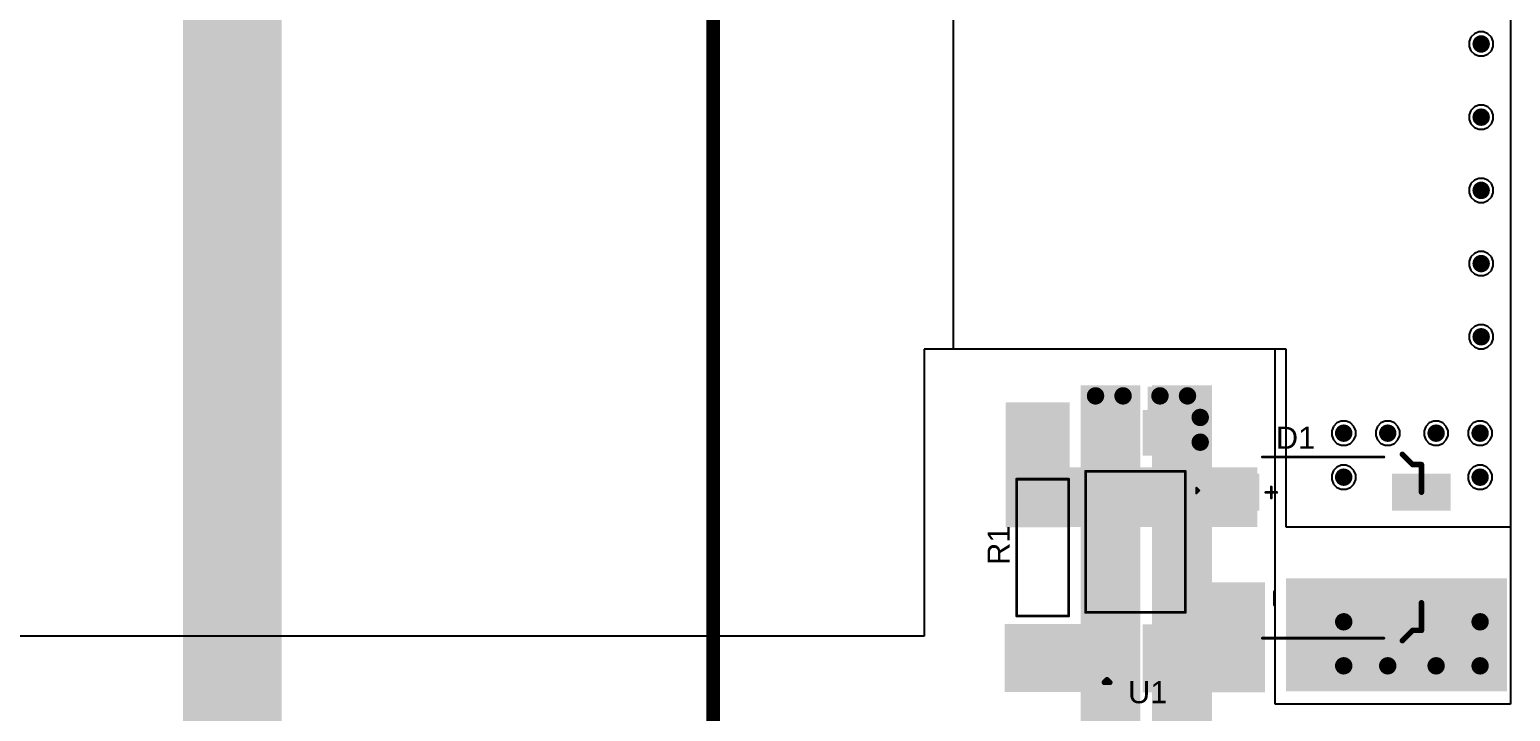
# Model space of a CAD drawing. Header units: millimetres. Extents: x -9 to 259, y -9 to 194.
# Drawn here: x 190.1 to 258.4, y 58.8 to 90.2 of the extents above; entities that cross this region are included whole.
import ezdxf

# ---------------------------------------------------------------- set-up
doc = ezdxf.new("R2010")
doc.units = ezdxf.units.MM
for name, color, linetype in [('BottomLayer', 5, 'Continuous'), ('BottomSolder', 6, 'Continuous'), ('MultiLayer', 9, 'Continuous'), ('PadHoleLayer', 156, 'Continuous'), ('TopLayer', 1, 'Continuous'), ('TopOverlay', 2, 'Continuous'), ('TopPaste', 8, 'Continuous'), ('TopSolder', 216, 'Continuous'), ('ViaHoleLayer', 16, 'Continuous')]:
    doc.layers.add(name, color=color, linetype=linetype)
doc.styles.add('Arial', font='', dxfattribs={"height": 0.2})
doc.styles.get('Arial').set_extended_font_data('Arial')

# ---------------------------------------------------------------- blocks, each defined once
blk = doc.blocks.new('PC817C_7')
at = {"layer": 'TopLayer'}
for points in [[(-4.1, 2.17), (-4.1, 0.37), (-6.1, 0.37), (-6.1, 2.17)], [(6.1, 2.17), (6.1, 0.37), (4.1, 0.37), (4.1, 2.17)], [(-4.1, -0.37), (-4.1, -2.17), (-6.1, -2.17), (-6.1, -0.37)], [(6.1, -0.37), (6.1, -2.17), (4.1, -2.17), (4.1, -0.37)]]:
    blk.add_hatch(color=1, dxfattribs=at).paths.add_polyline_path(points)
at = {"layer": 'TopPaste'}
for points in [[(-4.1, 2.17), (-4.1, 0.37), (-6.1, 0.37), (-6.1, 2.17)], [(6.1, 2.17), (6.1, 0.37), (4.1, 0.37), (4.1, 2.17)], [(-4.1, -0.37), (-4.1, -2.17), (-6.1, -2.17), (-6.1, -0.37)], [(6.1, -0.37), (6.1, -2.17), (4.1, -2.17), (4.1, -0.37)]]:
    blk.add_hatch(color=8, dxfattribs=at).paths.add_polyline_path(points)
at = {"layer": 'TopSolder'}
for points in [[(-4.049, 2.221), (-4.049, 0.319), (-6.151, 0.319), (-6.151, 2.221)], [(6.151, 2.221), (6.151, 0.319), (4.049, 0.319), (4.049, 2.221)], [(-4.049, -0.319), (-4.049, -2.221), (-6.151, -2.221), (-6.151, -0.319)], [(6.151, -0.319), (6.151, -2.221), (4.049, -2.221), (4.049, -0.319)]]:
    blk.add_hatch(color=216, dxfattribs=at).paths.add_polyline_path(points)
at = {"layer": 'TopOverlay'}
for points, const_width in [([(-3.175, 2.314), (3.325, 2.314)], 0.127), ([(-3.175, 2.314), (-3.175, -2.286)], 0.127), ([(3.325, 2.314), (3.325, -2.286)], 0.127), ([(-6.401, 1.448), (-6.401, 1.194)], 0.25), ([(-6.401, 1.448), (-6.274, 1.321)], 0.25), ([(-6.274, 1.321), (-6.401, 1.194)], 0.25), ([(-3.175, -2.286), (3.325, -2.286)], 0.127)]:
    blk.add_lwpolyline(points, dxfattribs=dict(at, const_width=const_width))
for points, const_width in [([(-3.207, 2.314, 1), (-3.143, 2.314, 1)], 0.0635), ([(-3.207, 2.314, 1), (-3.143, 2.314, 1)], 0.0635), ([(3.293, 2.314, 1), (3.357, 2.314, 1)], 0.0635), ([(3.293, 2.314, 1), (3.357, 2.314, 1)], 0.0635), ([(-6.463, 1.448, 1), (-6.338, 1.448, 1)], 0.125), ([(-6.463, 1.448, 1), (-6.338, 1.448, 1)], 0.125), ([(-6.336, 1.321, 1), (-6.211, 1.321, 1)], 0.125), ([(-6.336, 1.321, 1), (-6.211, 1.321, 1)], 0.125), ([(-6.463, 1.194, 1), (-6.338, 1.194, 1)], 0.125), ([(-6.463, 1.194, 1), (-6.338, 1.194, 1)], 0.125), ([(-3.207, -2.286, 1), (-3.143, -2.286, 1)], 0.0635), ([(-3.207, -2.286, 1), (-3.143, -2.286, 1)], 0.0635), ([(3.293, -2.286, 1), (3.357, -2.286, 1)], 0.0635), ([(3.293, -2.286, 1), (3.357, -2.286, 1)], 0.0635)]:
    blk.add_lwpolyline(points, format="xyb", close=True, dxfattribs=dict(at, const_width=const_width))
blk = doc.blocks.new('MFR50SJT_52_100K_12')
at = {"layer": 'BottomLayer'}
h = blk.add_hatch(color=5, dxfattribs=at)
edge = h.paths.add_edge_path()
edge.add_arc((-5.15, 0), 1, 0, 360)
h = blk.add_hatch(color=5, dxfattribs=at)
edge = h.paths.add_edge_path()
edge.add_arc((5.15, 0), 1, 0, 360)
at = {"layer": 'BottomSolder'}
h = blk.add_hatch(color=6, dxfattribs=at)
edge = h.paths.add_edge_path()
edge.add_arc((-5.15, 0), 1.051, 0, 360)
h = blk.add_hatch(color=6, dxfattribs=at)
edge = h.paths.add_edge_path()
edge.add_arc((5.15, 0), 1.051, 0, 360)
at = {"layer": 'MultiLayer'}
h = blk.add_hatch(color=9, dxfattribs=at)
edge = h.paths.add_edge_path()
edge.add_arc((-5.15, 0), 1, 0, 360)
h = blk.add_hatch(color=9, dxfattribs=at)
edge = h.paths.add_edge_path()
edge.add_arc((5.15, 0), 1, 0, 360)
at = {"layer": 'PadHoleLayer'}
h = blk.add_hatch(color=156, dxfattribs=at)
edge = h.paths.add_edge_path()
edge.add_arc((-5.15, 0), 0.5, 0, 360)
h = blk.add_hatch(color=156, dxfattribs=at)
edge = h.paths.add_edge_path()
edge.add_arc((5.15, 0), 0.5, 0, 360)
at = {"layer": 'TopLayer'}
h = blk.add_hatch(color=1, dxfattribs=at)
edge = h.paths.add_edge_path()
edge.add_arc((-5.15, 0), 1, 0, 360)
h = blk.add_hatch(color=1, dxfattribs=at)
edge = h.paths.add_edge_path()
edge.add_arc((5.15, 0), 1, 0, 360)
at = {"layer": 'TopSolder'}
h = blk.add_hatch(color=216, dxfattribs=at)
edge = h.paths.add_edge_path()
edge.add_arc((-5.15, 0), 1.051, 0, 360)
h = blk.add_hatch(color=216, dxfattribs=at)
edge = h.paths.add_edge_path()
edge.add_arc((5.15, 0), 1.051, 0, 360)
at = {"layer": 'TopOverlay', "const_width": 0.127}
for points in [[(-3.15, -1.2), (-3.15, 1.2)], [(3.15, 1.2), (-3.15, 1.2)], [(3.15, -1.2), (3.15, 1.2)], [(3.15, -1.2), (-3.15, -1.2)]]:
    blk.add_lwpolyline(points, dxfattribs=at)
at = {"layer": 'TopOverlay', "const_width": 0.0635}
for points in [[(-3.182, 1.2, 1), (-3.118, 1.2, 1)], [(-3.182, 1.2, 1), (-3.118, 1.2, 1)], [(3.118, 1.2, 1), (3.182, 1.2, 1)], [(3.118, 1.2, 1), (3.182, 1.2, 1)], [(-3.182, -1.2, 1), (-3.118, -1.2, 1)], [(-3.182, -1.2, 1), (-3.118, -1.2, 1)], [(3.118, -1.2, 1), (3.182, -1.2, 1)], [(3.118, -1.2, 1), (3.182, -1.2, 1)]]:
    blk.add_lwpolyline(points, format="xyb", close=True, dxfattribs=at)
blk = doc.blocks.new('DF10S_36')
at = {"layer": 'TopLayer'}
for points in [[(-5.66, 3.3), (-3.16, 3.3), (-3.16, 1.8), (-5.66, 1.8)], [(3.16, 3.3), (5.66, 3.3), (5.66, 1.8), (3.16, 1.8)], [(-5.66, -1.8), (-3.16, -1.8), (-3.16, -3.3), (-5.66, -3.3)], [(3.16, -1.8), (5.66, -1.8), (5.66, -3.3), (3.16, -3.3)]]:
    blk.add_hatch(color=1, dxfattribs=at).paths.add_polyline_path(points)
at = {"layer": 'TopPaste'}
for points in [[(-5.66, 3.3), (-3.16, 3.3), (-3.16, 1.8), (-5.66, 1.8)], [(3.16, 3.3), (5.66, 3.3), (5.66, 1.8), (3.16, 1.8)], [(-5.66, -1.8), (-3.16, -1.8), (-3.16, -3.3), (-5.66, -3.3)], [(3.16, -1.8), (5.66, -1.8), (5.66, -3.3), (3.16, -3.3)]]:
    blk.add_hatch(color=8, dxfattribs=at).paths.add_polyline_path(points)
at = {"layer": 'TopSolder'}
for points in [[(-5.762, 3.402), (-3.058, 3.402), (-3.058, 1.698), (-5.762, 1.698)], [(3.058, 3.402), (5.762, 3.402), (5.762, 1.698), (3.058, 1.698)], [(-5.762, -1.698), (-3.058, -1.698), (-3.058, -3.402), (-5.762, -3.402)], [(3.058, -1.698), (5.762, -1.698), (5.762, -3.402), (3.058, -3.402)]]:
    blk.add_hatch(color=216, dxfattribs=at).paths.add_polyline_path(points)
at = {"layer": 'TopOverlay'}
for points, const_width in [([(-2.925, 4.175), (2.675, 4.175)], 0.127), ([(-5.966, 2.752), (-5.839, 2.625)], 0.1), ([(-5.966, 2.498), (-5.966, 2.752)], 0.1), ([(-2.515, 2.286), (-2.515, 2.794)], 0.127), ([(-5.966, 2.498), (-5.839, 2.625)], 0.1), ([(-2.769, 2.54), (-2.261, 2.54)], 0.127), ([(-2.365, -2.654), (-2.365, -2.019)], 0.127), ([(-2.925, -4.175), (2.675, -4.175)], 0.127)]:
    blk.add_lwpolyline(points, dxfattribs=dict(at, const_width=const_width))
for points, const_width in [([(-2.957, 4.175, 1), (-2.893, 4.175, 1)], 0.0635), ([(2.643, 4.175, 1), (2.707, 4.175, 1)], 0.0635), ([(-5.991, 2.752, 1), (-5.941, 2.752, 1)], 0.05), ([(-5.991, 2.752, 1), (-5.941, 2.752, 1)], 0.05), ([(-2.546, 2.794, 1), (-2.483, 2.794, 1)], 0.0635), ([(-5.991, 2.498, 1), (-5.941, 2.498, 1)], 0.05), ([(-5.991, 2.498, 1), (-5.941, 2.498, 1)], 0.05), ([(-5.864, 2.625, 1), (-5.814, 2.625, 1)], 0.05), ([(-5.864, 2.625, 1), (-5.814, 2.625, 1)], 0.05), ([(-2.8, 2.54, 1), (-2.737, 2.54, 1)], 0.0635), ([(-2.546, 2.286, 1), (-2.483, 2.286, 1)], 0.0635), ([(-2.292, 2.54, 1), (-2.229, 2.54, 1)], 0.0635), ([(-2.396, -2.019, 1), (-2.333, -2.019, 1)], 0.0635), ([(-2.396, -2.654, 1), (-2.333, -2.654, 1)], 0.0635), ([(-2.957, -4.175, 1), (-2.893, -4.175, 1)], 0.0635), ([(2.643, -4.175, 1), (2.707, -4.175, 1)], 0.0635)]:
    blk.add_lwpolyline(points, format="xyb", close=True, dxfattribs=dict(at, const_width=const_width))

msp = doc.modelspace()

# ---------------------------------------------------------------- hatches: boundary and pattern name
at = {"layer": 'BottomLayer'}
h = msp.add_hatch(color=5, dxfattribs=at)
edge = h.paths.add_edge_path()
edge.add_arc((257.022, 89.52), 0.3, 0, 360)
h = msp.add_hatch(color=5, dxfattribs=at)
edge = h.paths.add_edge_path()
edge.add_arc((257.022, 86.147), 0.3, 0, 360)
h = msp.add_hatch(color=5, dxfattribs=at)
edge = h.paths.add_edge_path()
edge.add_arc((257.022, 82.774), 0.3, 0, 360)
h = msp.add_hatch(color=5, dxfattribs=at)
edge = h.paths.add_edge_path()
edge.add_arc((257.022, 79.4), 0.3, 0, 360)
h = msp.add_hatch(color=5, dxfattribs=at)
edge = h.paths.add_edge_path()
edge.add_arc((257.022, 76.027), 0.3, 0, 360)
for points in [[(241.308, 51.384), (241.308, 73.784), (238.552, 73.784), (238.552, 51.384)], [(244.605, 54.28), (244.605, 73.784), (241.849, 73.784), (241.849, 54.28)]]:
    msp.add_hatch(color=5, dxfattribs=at).paths.add_polyline_path(points)
h = msp.add_hatch(color=5, dxfattribs=at)
edge = h.paths.add_edge_path()
edge.add_arc((239.243, 73.304), 0.3, 0, 360)
h = msp.add_hatch(color=5, dxfattribs=at)
edge = h.paths.add_edge_path()
edge.add_arc((240.511, 73.304), 0.3, 0, 360)
h = msp.add_hatch(color=5, dxfattribs=at)
edge = h.paths.add_edge_path()
edge.add_arc((242.214, 73.304), 0.3, 0, 360)
h = msp.add_hatch(color=5, dxfattribs=at)
edge = h.paths.add_edge_path()
edge.add_arc((243.483, 73.304), 0.3, 0, 360)
h = msp.add_hatch(color=5, dxfattribs=at)
edge = h.paths.add_edge_path()
edge.add_arc((244.069, 72.311), 0.3, 0, 360)
h = msp.add_hatch(color=5, dxfattribs=at)
edge = h.paths.add_edge_path()
edge.add_arc((250.685, 71.586), 0.3, 0, 360)
h = msp.add_hatch(color=5, dxfattribs=at)
edge = h.paths.add_edge_path()
edge.add_arc((252.714, 71.586), 0.3, 0, 360)
h = msp.add_hatch(color=5, dxfattribs=at)
edge = h.paths.add_edge_path()
edge.add_arc((254.945, 71.586), 0.3, 0, 360)
h = msp.add_hatch(color=5, dxfattribs=at)
edge = h.paths.add_edge_path()
edge.add_arc((256.973, 71.586), 0.3, 0, 360)
h = msp.add_hatch(color=5, dxfattribs=at)
edge = h.paths.add_edge_path()
edge.add_arc((244.069, 71.17), 0.3, 0, 360)
h = msp.add_hatch(color=5, dxfattribs=at)
edge = h.paths.add_edge_path()
edge.add_arc((250.685, 69.558), 0.3, 0, 360)
h = msp.add_hatch(color=5, dxfattribs=at)
edge = h.paths.add_edge_path()
edge.add_arc((256.973, 69.558), 0.3, 0, 360)
h = msp.add_hatch(color=5, dxfattribs=at)
edge = h.paths.add_edge_path()
edge.add_arc((250.685, 62.894), 0.3, 0, 360)
h = msp.add_hatch(color=5, dxfattribs=at)
edge = h.paths.add_edge_path()
edge.add_arc((256.973, 62.894), 0.3, 0, 360)
h = msp.add_hatch(color=5, dxfattribs=at)
edge = h.paths.add_edge_path()
edge.add_arc((250.685, 60.866), 0.3, 0, 360)
h = msp.add_hatch(color=5, dxfattribs=at)
edge = h.paths.add_edge_path()
edge.add_arc((252.714, 60.866), 0.3, 0, 360)
h = msp.add_hatch(color=5, dxfattribs=at)
edge = h.paths.add_edge_path()
edge.add_arc((254.945, 60.866), 0.3, 0, 360)
h = msp.add_hatch(color=5, dxfattribs=at)
edge = h.paths.add_edge_path()
edge.add_arc((256.973, 60.866), 0.3, 0, 360)
at = {"layer": 'BottomSolder'}
h = msp.add_hatch(color=6, dxfattribs=at)
edge = h.paths.add_edge_path()
edge.add_arc((257.022, 89.52), 0.402, 0, 360)
h = msp.add_hatch(color=6, dxfattribs=at)
edge = h.paths.add_edge_path()
edge.add_arc((257.022, 86.147), 0.402, 0, 360)
h = msp.add_hatch(color=6, dxfattribs=at)
edge = h.paths.add_edge_path()
edge.add_arc((257.022, 82.774), 0.402, 0, 360)
h = msp.add_hatch(color=6, dxfattribs=at)
edge = h.paths.add_edge_path()
edge.add_arc((257.022, 79.4), 0.402, 0, 360)
h = msp.add_hatch(color=6, dxfattribs=at)
edge = h.paths.add_edge_path()
edge.add_arc((257.022, 76.027), 0.402, 0, 360)
h = msp.add_hatch(color=6, dxfattribs=at)
edge = h.paths.add_edge_path()
edge.add_arc((239.243, 73.304), 0.402, 0, 360)
h = msp.add_hatch(color=6, dxfattribs=at)
edge = h.paths.add_edge_path()
edge.add_arc((240.511, 73.304), 0.402, 0, 360)
h = msp.add_hatch(color=6, dxfattribs=at)
edge = h.paths.add_edge_path()
edge.add_arc((242.214, 73.304), 0.402, 0, 360)
h = msp.add_hatch(color=6, dxfattribs=at)
edge = h.paths.add_edge_path()
edge.add_arc((243.483, 73.304), 0.402, 0, 360)
h = msp.add_hatch(color=6, dxfattribs=at)
edge = h.paths.add_edge_path()
edge.add_arc((244.069, 72.311), 0.402, 0, 360)
h = msp.add_hatch(color=6, dxfattribs=at)
edge = h.paths.add_edge_path()
edge.add_arc((250.685, 71.586), 0.402, 0, 360)
h = msp.add_hatch(color=6, dxfattribs=at)
edge = h.paths.add_edge_path()
edge.add_arc((252.714, 71.586), 0.402, 0, 360)
h = msp.add_hatch(color=6, dxfattribs=at)
edge = h.paths.add_edge_path()
edge.add_arc((254.945, 71.586), 0.402, 0, 360)
h = msp.add_hatch(color=6, dxfattribs=at)
edge = h.paths.add_edge_path()
edge.add_arc((256.973, 71.586), 0.402, 0, 360)
h = msp.add_hatch(color=6, dxfattribs=at)
edge = h.paths.add_edge_path()
edge.add_arc((244.069, 71.17), 0.402, 0, 360)
h = msp.add_hatch(color=6, dxfattribs=at)
edge = h.paths.add_edge_path()
edge.add_arc((250.685, 69.558), 0.402, 0, 360)
h = msp.add_hatch(color=6, dxfattribs=at)
edge = h.paths.add_edge_path()
edge.add_arc((256.973, 69.558), 0.402, 0, 360)
h = msp.add_hatch(color=6, dxfattribs=at)
edge = h.paths.add_edge_path()
edge.add_arc((250.685, 62.894), 0.402, 0, 360)
h = msp.add_hatch(color=6, dxfattribs=at)
edge = h.paths.add_edge_path()
edge.add_arc((256.973, 62.894), 0.402, 0, 360)
h = msp.add_hatch(color=6, dxfattribs=at)
edge = h.paths.add_edge_path()
edge.add_arc((250.685, 60.866), 0.402, 0, 360)
h = msp.add_hatch(color=6, dxfattribs=at)
edge = h.paths.add_edge_path()
edge.add_arc((252.714, 60.866), 0.402, 0, 360)
h = msp.add_hatch(color=6, dxfattribs=at)
edge = h.paths.add_edge_path()
edge.add_arc((254.945, 60.866), 0.402, 0, 360)
h = msp.add_hatch(color=6, dxfattribs=at)
edge = h.paths.add_edge_path()
edge.add_arc((256.973, 60.866), 0.402, 0, 360)
at = {"layer": 'TopLayer'}
for points in [[(197.18, 125.857), (197.18, 40.121), (201.723, 40.121), (201.723, 125.857)], [(238.603, 73.732), (238.603, 70.602), (241.097, 70.602), (241.097, 73.732)], [(241.646, 73.733), (241.646, 70.603), (244.602, 70.603), (244.602, 73.733)], [(235.102, 73), (235.102, 67.24), (238.055, 67.24), (238.055, 73)], [(246.7, 70.014), (235.102, 70.014), (235.102, 67.258), (246.7, 67.258)], [(248.031, 59.69), (258.216, 59.69), (258.216, 64.903), (248.031, 64.903)], [(247.06, 59.651), (247.06, 64.715), (243.936, 64.715), (243.936, 59.651)], [(235.052, 59.665), (240.727, 59.665), (240.727, 62.789), (235.052, 62.789)], [(246.7, 62.775), (241.416, 62.775), (241.416, 59.651), (246.7, 59.651)]]:
    msp.add_hatch(color=1, dxfattribs=at).paths.add_polyline_path(points)
h = msp.add_hatch(color=1, dxfattribs=at)
edge = h.paths.add_edge_path()
edge.add_arc((257.022, 89.52), 0.3, 0, 360)
h = msp.add_hatch(color=1, dxfattribs=at)
edge = h.paths.add_edge_path()
edge.add_arc((257.022, 86.147), 0.3, 0, 360)
h = msp.add_hatch(color=1, dxfattribs=at)
edge = h.paths.add_edge_path()
edge.add_arc((257.022, 82.774), 0.3, 0, 360)
h = msp.add_hatch(color=1, dxfattribs=at)
edge = h.paths.add_edge_path()
edge.add_arc((257.022, 79.4), 0.3, 0, 360)
h = msp.add_hatch(color=1, dxfattribs=at)
edge = h.paths.add_edge_path()
edge.add_arc((257.022, 76.027), 0.3, 0, 360)
h = msp.add_hatch(color=1, dxfattribs=at)
edge = h.paths.add_edge_path()
edge.add_arc((239.243, 73.304), 0.3, 0, 360)
h = msp.add_hatch(color=1, dxfattribs=at)
edge = h.paths.add_edge_path()
edge.add_arc((240.511, 73.304), 0.3, 0, 360)
h = msp.add_hatch(color=1, dxfattribs=at)
edge = h.paths.add_edge_path()
edge.add_arc((242.214, 73.304), 0.3, 0, 360)
h = msp.add_hatch(color=1, dxfattribs=at)
edge = h.paths.add_edge_path()
edge.add_arc((243.483, 73.304), 0.3, 0, 360)
h = msp.add_hatch(color=1, dxfattribs=at)
edge = h.paths.add_edge_path()
edge.add_arc((244.069, 72.311), 0.3, 0, 360)
h = msp.add_hatch(color=1, dxfattribs=at)
edge = h.paths.add_edge_path()
edge.add_arc((250.685, 71.586), 0.3, 0, 360)
h = msp.add_hatch(color=1, dxfattribs=at)
edge = h.paths.add_edge_path()
edge.add_arc((252.714, 71.586), 0.3, 0, 360)
h = msp.add_hatch(color=1, dxfattribs=at)
edge = h.paths.add_edge_path()
edge.add_arc((254.945, 71.586), 0.3, 0, 360)
h = msp.add_hatch(color=1, dxfattribs=at)
edge = h.paths.add_edge_path()
edge.add_arc((256.973, 71.586), 0.3, 0, 360)
h = msp.add_hatch(color=1, dxfattribs=at)
edge = h.paths.add_edge_path()
edge.add_arc((244.069, 71.17), 0.3, 0, 360)
h = msp.add_hatch(color=1, dxfattribs=at)
edge = h.paths.add_edge_path()
edge.add_arc((250.685, 69.558), 0.3, 0, 360)
h = msp.add_hatch(color=1, dxfattribs=at)
edge = h.paths.add_edge_path()
edge.add_arc((256.973, 69.558), 0.3, 0, 360)
h = msp.add_hatch(color=1, dxfattribs=at)
edge = h.paths.add_edge_path()
edge.add_arc((250.685, 62.894), 0.3, 0, 360)
h = msp.add_hatch(color=1, dxfattribs=at)
edge = h.paths.add_edge_path()
edge.add_arc((256.973, 62.894), 0.3, 0, 360)
h = msp.add_hatch(color=1, dxfattribs=at)
edge = h.paths.add_edge_path()
edge.add_arc((250.685, 60.866), 0.3, 0, 360)
h = msp.add_hatch(color=1, dxfattribs=at)
edge = h.paths.add_edge_path()
edge.add_arc((252.714, 60.866), 0.3, 0, 360)
h = msp.add_hatch(color=1, dxfattribs=at)
edge = h.paths.add_edge_path()
edge.add_arc((254.945, 60.866), 0.3, 0, 360)
h = msp.add_hatch(color=1, dxfattribs=at)
edge = h.paths.add_edge_path()
edge.add_arc((256.973, 60.866), 0.3, 0, 360)
at = {"layer": 'TopSolder'}
h = msp.add_hatch(color=216, dxfattribs=at)
edge = h.paths.add_edge_path()
edge.add_arc((257.022, 89.52), 0.402, 0, 360)
h = msp.add_hatch(color=216, dxfattribs=at)
edge = h.paths.add_edge_path()
edge.add_arc((257.022, 86.147), 0.402, 0, 360)
h = msp.add_hatch(color=216, dxfattribs=at)
edge = h.paths.add_edge_path()
edge.add_arc((257.022, 82.774), 0.402, 0, 360)
h = msp.add_hatch(color=216, dxfattribs=at)
edge = h.paths.add_edge_path()
edge.add_arc((257.022, 79.4), 0.402, 0, 360)
h = msp.add_hatch(color=216, dxfattribs=at)
edge = h.paths.add_edge_path()
edge.add_arc((257.022, 76.027), 0.402, 0, 360)
h = msp.add_hatch(color=216, dxfattribs=at)
edge = h.paths.add_edge_path()
edge.add_arc((239.243, 73.304), 0.402, 0, 360)
h = msp.add_hatch(color=216, dxfattribs=at)
edge = h.paths.add_edge_path()
edge.add_arc((240.511, 73.304), 0.402, 0, 360)
h = msp.add_hatch(color=216, dxfattribs=at)
edge = h.paths.add_edge_path()
edge.add_arc((242.214, 73.304), 0.402, 0, 360)
h = msp.add_hatch(color=216, dxfattribs=at)
edge = h.paths.add_edge_path()
edge.add_arc((243.483, 73.304), 0.402, 0, 360)
h = msp.add_hatch(color=216, dxfattribs=at)
edge = h.paths.add_edge_path()
edge.add_arc((244.069, 72.311), 0.402, 0, 360)
h = msp.add_hatch(color=216, dxfattribs=at)
edge = h.paths.add_edge_path()
edge.add_arc((250.685, 71.586), 0.402, 0, 360)
h = msp.add_hatch(color=216, dxfattribs=at)
edge = h.paths.add_edge_path()
edge.add_arc((252.714, 71.586), 0.402, 0, 360)
h = msp.add_hatch(color=216, dxfattribs=at)
edge = h.paths.add_edge_path()
edge.add_arc((254.945, 71.586), 0.402, 0, 360)
h = msp.add_hatch(color=216, dxfattribs=at)
edge = h.paths.add_edge_path()
edge.add_arc((256.973, 71.586), 0.402, 0, 360)
h = msp.add_hatch(color=216, dxfattribs=at)
edge = h.paths.add_edge_path()
edge.add_arc((244.069, 71.17), 0.402, 0, 360)
h = msp.add_hatch(color=216, dxfattribs=at)
edge = h.paths.add_edge_path()
edge.add_arc((250.685, 69.558), 0.402, 0, 360)
h = msp.add_hatch(color=216, dxfattribs=at)
edge = h.paths.add_edge_path()
edge.add_arc((256.973, 69.558), 0.402, 0, 360)
h = msp.add_hatch(color=216, dxfattribs=at)
edge = h.paths.add_edge_path()
edge.add_arc((250.685, 62.894), 0.402, 0, 360)
h = msp.add_hatch(color=216, dxfattribs=at)
edge = h.paths.add_edge_path()
edge.add_arc((256.973, 62.894), 0.402, 0, 360)
h = msp.add_hatch(color=216, dxfattribs=at)
edge = h.paths.add_edge_path()
edge.add_arc((250.685, 60.866), 0.402, 0, 360)
h = msp.add_hatch(color=216, dxfattribs=at)
edge = h.paths.add_edge_path()
edge.add_arc((252.714, 60.866), 0.402, 0, 360)
h = msp.add_hatch(color=216, dxfattribs=at)
edge = h.paths.add_edge_path()
edge.add_arc((254.945, 60.866), 0.402, 0, 360)
h = msp.add_hatch(color=216, dxfattribs=at)
edge = h.paths.add_edge_path()
edge.add_arc((256.973, 60.866), 0.402, 0, 360)
at = {"layer": 'ViaHoleLayer'}
h = msp.add_hatch(color=16, dxfattribs=at)
edge = h.paths.add_edge_path()
edge.add_arc((257.022, 89.52), 0.15, 0, 360)
h = msp.add_hatch(color=16, dxfattribs=at)
edge = h.paths.add_edge_path()
edge.add_arc((257.022, 86.147), 0.15, 0, 360)
h = msp.add_hatch(color=16, dxfattribs=at)
edge = h.paths.add_edge_path()
edge.add_arc((257.022, 82.774), 0.15, 0, 360)
h = msp.add_hatch(color=16, dxfattribs=at)
edge = h.paths.add_edge_path()
edge.add_arc((257.022, 79.4), 0.15, 0, 360)
h = msp.add_hatch(color=16, dxfattribs=at)
edge = h.paths.add_edge_path()
edge.add_arc((257.022, 76.027), 0.15, 0, 360)
h = msp.add_hatch(color=16, dxfattribs=at)
edge = h.paths.add_edge_path()
edge.add_arc((239.243, 73.304), 0.15, 0, 360)
h = msp.add_hatch(color=16, dxfattribs=at)
edge = h.paths.add_edge_path()
edge.add_arc((240.511, 73.304), 0.15, 0, 360)
h = msp.add_hatch(color=16, dxfattribs=at)
edge = h.paths.add_edge_path()
edge.add_arc((242.214, 73.304), 0.15, 0, 360)
h = msp.add_hatch(color=16, dxfattribs=at)
edge = h.paths.add_edge_path()
edge.add_arc((243.483, 73.304), 0.15, 0, 360)
h = msp.add_hatch(color=16, dxfattribs=at)
edge = h.paths.add_edge_path()
edge.add_arc((244.069, 72.311), 0.15, 0, 360)
h = msp.add_hatch(color=16, dxfattribs=at)
edge = h.paths.add_edge_path()
edge.add_arc((250.685, 71.586), 0.15, 0, 360)
h = msp.add_hatch(color=16, dxfattribs=at)
edge = h.paths.add_edge_path()
edge.add_arc((252.714, 71.586), 0.15, 0, 360)
h = msp.add_hatch(color=16, dxfattribs=at)
edge = h.paths.add_edge_path()
edge.add_arc((254.945, 71.586), 0.15, 0, 360)
h = msp.add_hatch(color=16, dxfattribs=at)
edge = h.paths.add_edge_path()
edge.add_arc((256.973, 71.586), 0.15, 0, 360)
h = msp.add_hatch(color=16, dxfattribs=at)
edge = h.paths.add_edge_path()
edge.add_arc((244.069, 71.17), 0.15, 0, 360)
h = msp.add_hatch(color=16, dxfattribs=at)
edge = h.paths.add_edge_path()
edge.add_arc((250.685, 69.558), 0.15, 0, 360)
h = msp.add_hatch(color=16, dxfattribs=at)
edge = h.paths.add_edge_path()
edge.add_arc((256.973, 69.558), 0.15, 0, 360)
h = msp.add_hatch(color=16, dxfattribs=at)
edge = h.paths.add_edge_path()
edge.add_arc((250.685, 62.894), 0.15, 0, 360)
h = msp.add_hatch(color=16, dxfattribs=at)
edge = h.paths.add_edge_path()
edge.add_arc((256.973, 62.894), 0.15, 0, 360)
h = msp.add_hatch(color=16, dxfattribs=at)
edge = h.paths.add_edge_path()
edge.add_arc((250.685, 60.866), 0.15, 0, 360)
h = msp.add_hatch(color=16, dxfattribs=at)
edge = h.paths.add_edge_path()
edge.add_arc((252.714, 60.866), 0.15, 0, 360)
h = msp.add_hatch(color=16, dxfattribs=at)
edge = h.paths.add_edge_path()
edge.add_arc((254.945, 60.866), 0.15, 0, 360)
h = msp.add_hatch(color=16, dxfattribs=at)
edge = h.paths.add_edge_path()
edge.add_arc((256.973, 60.866), 0.15, 0, 360)

# ---------------------------------------------------------------- linework, layer by layer
at = {"layer": 'BottomLayer'}
for p, q in [((258.369, 193.777), (258.369, 59.106)), ((247.523, 75.463), (231.349, 75.463)), ((231.349, 75.463), (231.349, 62.236)), ((247.523, 59.106), (247.523, 75.463)), ((250.216, 71.9), (250.131, 71.696)), ((250.131, 71.696), (250.131, 71.476)), ((250.371, 72.056), (250.216, 71.9)), ((250.575, 72.14), (250.371, 72.056)), ((250.795, 72.14), (250.575, 72.14)), ((250.999, 72.056), (250.795, 72.14)), ((251.155, 71.9), (250.999, 72.056)), ((251.239, 71.696), (251.155, 71.9)), ((251.239, 71.476), (251.239, 71.696)), ((252.244, 71.9), (252.16, 71.696)), ((252.16, 71.696), (252.16, 71.476)), ((252.4, 72.056), (252.244, 71.9)), ((252.603, 72.14), (252.4, 72.056)), ((252.824, 72.14), (252.603, 72.14)), ((253.027, 72.056), (252.824, 72.14)), ((253.183, 71.9), (253.027, 72.056)), ((253.268, 71.696), (253.183, 71.9)), ((253.268, 71.476), (253.268, 71.696)), ((254.475, 71.9), (254.391, 71.696)), ((254.391, 71.696), (254.391, 71.476)), ((254.631, 72.056), (254.475, 71.9)), ((254.835, 72.14), (254.631, 72.056)), ((255.055, 72.14), (254.835, 72.14)), ((255.259, 72.056), (255.055, 72.14)), ((255.415, 71.9), (255.259, 72.056)), ((255.499, 71.696), (255.415, 71.9)), ((255.499, 71.476), (255.499, 71.696)), ((256.504, 71.9), (256.419, 71.696)), ((256.419, 71.696), (256.419, 71.476)), ((256.659, 72.056), (256.504, 71.9)), ((256.863, 72.14), (256.659, 72.056)), ((257.083, 72.14), (256.863, 72.14)), ((257.287, 72.056), (257.083, 72.14)), ((257.443, 71.9), (257.287, 72.056)), ((257.527, 71.696), (257.443, 71.9)), ((257.527, 71.476), (257.527, 71.696)), ((250.131, 71.476), (250.216, 71.272)), ((250.216, 71.272), (250.371, 71.116)), ((250.371, 71.116), (250.575, 71.032)), ((250.575, 71.032), (250.795, 71.032)), ((250.795, 71.032), (250.999, 71.116)), ((250.999, 71.116), (251.155, 71.272)), ((251.155, 71.272), (251.239, 71.476)), ((252.16, 71.476), (252.244, 71.272)), ((252.244, 71.272), (252.4, 71.116)), ((252.4, 71.116), (252.603, 71.032)), ((252.603, 71.032), (252.824, 71.032)), ((252.824, 71.032), (253.027, 71.116)), ((253.027, 71.116), (253.183, 71.272)), ((253.183, 71.272), (253.268, 71.476)), ((254.391, 71.476), (254.475, 71.272)), ((254.475, 71.272), (254.631, 71.116)), ((254.631, 71.116), (254.835, 71.032)), ((254.835, 71.032), (255.055, 71.032)), ((255.055, 71.032), (255.259, 71.116)), ((255.259, 71.116), (255.415, 71.272)), ((255.415, 71.272), (255.499, 71.476)), ((256.419, 71.476), (256.504, 71.272)), ((256.504, 71.272), (256.659, 71.116)), ((256.659, 71.116), (256.863, 71.032)), ((256.863, 71.032), (257.083, 71.032)), ((257.083, 71.032), (257.287, 71.116)), ((257.287, 71.116), (257.443, 71.272)), ((257.443, 71.272), (257.527, 71.476)), ((250.216, 69.872), (250.131, 69.668)), ((250.131, 69.668), (250.131, 69.448)), ((250.371, 70.027), (250.216, 69.872)), ((250.575, 70.112), (250.371, 70.027)), ((250.795, 70.112), (250.575, 70.112)), ((250.999, 70.027), (250.795, 70.112)), ((251.155, 69.872), (250.999, 70.027)), ((251.239, 69.668), (251.155, 69.872)), ((251.239, 69.448), (251.239, 69.668)), ((256.504, 69.872), (256.419, 69.668)), ((256.419, 69.668), (256.419, 69.448)), ((256.659, 70.027), (256.504, 69.872)), ((256.863, 70.112), (256.659, 70.027)), ((257.083, 70.112), (256.863, 70.112)), ((257.287, 70.027), (257.083, 70.112)), ((257.443, 69.872), (257.287, 70.027)), ((257.527, 69.668), (257.443, 69.872)), ((257.527, 69.448), (257.527, 69.668)), ((250.131, 69.448), (250.216, 69.244)), ((250.216, 69.244), (250.371, 69.088)), ((250.371, 69.088), (250.575, 69.004)), ((250.575, 69.004), (250.795, 69.004)), ((250.795, 69.004), (250.999, 69.088)), ((250.999, 69.088), (251.155, 69.244)), ((251.155, 69.244), (251.239, 69.448)), ((256.419, 69.448), (256.504, 69.244)), ((256.504, 69.244), (256.659, 69.088)), ((256.659, 69.088), (256.863, 69.004)), ((256.863, 69.004), (257.083, 69.004)), ((257.083, 69.004), (257.287, 69.088)), ((257.287, 69.088), (257.443, 69.244)), ((257.443, 69.244), (257.527, 69.448)), ((231.349, 62.236), (-9.271, 62.236)), ((258.369, 59.106), (247.523, 59.106))]:
    msp.add_line(p, q, dxfattribs=at)
at = {"layer": 'TopLayer'}
for p, q in [((258.369, 193.751), (258.369, 67.259)), ((232.689, 75.463), (232.689, 129.87)), ((256.552, 89.834), (256.468, 89.631)), ((256.468, 89.631), (256.468, 89.41)), ((256.708, 89.99), (256.552, 89.834)), ((256.911, 90.074), (256.708, 89.99)), ((257.132, 90.074), (256.911, 90.074)), ((257.335, 89.99), (257.132, 90.074)), ((257.491, 89.834), (257.335, 89.99)), ((257.576, 89.631), (257.491, 89.834)), ((257.576, 89.41), (257.576, 89.631)), ((256.468, 89.41), (256.552, 89.207)), ((256.552, 89.207), (256.708, 89.051)), ((256.708, 89.051), (256.911, 88.966)), ((256.911, 88.966), (257.132, 88.966)), ((257.132, 88.966), (257.335, 89.051)), ((257.335, 89.051), (257.491, 89.207)), ((257.491, 89.207), (257.576, 89.41)), ((256.911, 86.701), (256.708, 86.617)), ((257.132, 86.701), (256.911, 86.701)), ((257.335, 86.617), (257.132, 86.701)), ((256.552, 86.461), (256.468, 86.257)), ((256.468, 86.257), (256.468, 86.037)), ((256.468, 86.037), (256.552, 85.833)), ((256.708, 86.617), (256.552, 86.461)), ((257.491, 86.461), (257.335, 86.617)), ((257.576, 86.257), (257.491, 86.461)), ((257.491, 85.833), (257.576, 86.037)), ((257.576, 86.037), (257.576, 86.257)), ((256.552, 85.833), (256.708, 85.677)), ((256.708, 85.677), (256.911, 85.593)), ((256.911, 85.593), (257.132, 85.593)), ((257.132, 85.593), (257.335, 85.677)), ((257.335, 85.677), (257.491, 85.833)), ((256.911, 83.328), (256.708, 83.243)), ((257.132, 83.328), (256.911, 83.328)), ((257.335, 83.243), (257.132, 83.328)), ((256.552, 83.087), (256.468, 82.884)), ((256.468, 82.884), (256.468, 82.663)), ((256.468, 82.663), (256.552, 82.46)), ((256.708, 83.243), (256.552, 83.087)), ((257.491, 83.087), (257.335, 83.243)), ((257.576, 82.884), (257.491, 83.087)), ((257.491, 82.46), (257.576, 82.663)), ((257.576, 82.663), (257.576, 82.884)), ((256.552, 82.46), (256.708, 82.304)), ((256.708, 82.304), (256.911, 82.22)), ((256.911, 82.22), (257.132, 82.22)), ((257.132, 82.22), (257.335, 82.304)), ((257.335, 82.304), (257.491, 82.46)), ((256.911, 79.954), (256.708, 79.87)), ((257.132, 79.954), (256.911, 79.954)), ((257.335, 79.87), (257.132, 79.954)), ((256.552, 79.714), (256.468, 79.51)), ((256.468, 79.51), (256.468, 79.29)), ((256.468, 79.29), (256.552, 79.086)), ((256.708, 79.87), (256.552, 79.714)), ((257.491, 79.714), (257.335, 79.87)), ((257.576, 79.51), (257.491, 79.714)), ((257.491, 79.086), (257.576, 79.29)), ((257.576, 79.29), (257.576, 79.51)), ((256.552, 79.086), (256.708, 78.931)), ((256.708, 78.931), (256.911, 78.846)), ((256.911, 78.846), (257.132, 78.846)), ((257.132, 78.846), (257.335, 78.931)), ((257.335, 78.931), (257.491, 79.086)), ((256.708, 76.496), (256.552, 76.341)), ((256.911, 76.581), (256.708, 76.496)), ((257.132, 76.581), (256.911, 76.581)), ((257.335, 76.496), (257.132, 76.581)), ((257.491, 76.341), (257.335, 76.496)), ((256.552, 76.341), (256.468, 76.137)), ((256.468, 76.137), (256.468, 75.917)), ((256.468, 75.917), (256.552, 75.713)), ((257.576, 76.137), (257.491, 76.341)), ((257.491, 75.713), (257.576, 75.917)), ((257.576, 75.917), (257.576, 76.137)), ((248.031, 75.463), (232.689, 75.463)), ((248.031, 67.259), (248.031, 75.463)), ((256.552, 75.713), (256.708, 75.557)), ((256.708, 75.557), (256.911, 75.473)), ((256.911, 75.473), (257.132, 75.473)), ((257.132, 75.473), (257.335, 75.557)), ((257.335, 75.557), (257.491, 75.713)), ((258.369, 67.259), (248.031, 67.259))]:
    msp.add_line(p, q, dxfattribs=at)
for points, const_width in [([(221.615, 42.875), (221.615, 119.367)], 0.635), ([(253.39, 70.612), (253.863, 70.139)], 0.254), ([(253.863, 70.139), (254.27, 70.139)], 0.254), ([(254.27, 68.865), (254.27, 70.139)], 0.254), ([(254.27, 62.498), (254.27, 63.772)], 0.254), ([(253.39, 62.025), (253.863, 62.498)], 0.254), ([(253.863, 62.498), (254.27, 62.498)], 0.254)]:
    msp.add_lwpolyline(points, dxfattribs=dict(at, const_width=const_width))
at = {"layer": 'TopLayer', "const_width": 0.127}
for points in [[(253.327, 70.612, 1), (253.454, 70.612, 1)], [(253.8, 70.139, 1), (253.927, 70.139, 1)], [(253.8, 70.139, 1), (253.927, 70.139, 1)], [(254.206, 70.139, 1), (254.333, 70.139, 1)], [(254.206, 70.139, 1), (254.333, 70.139, 1)], [(254.206, 68.865, 1), (254.333, 68.865, 1)], [(254.206, 63.772, 1), (254.333, 63.772, 1)], [(253.327, 62.025, 1), (253.454, 62.025, 1)], [(253.8, 62.498, 1), (253.927, 62.498, 1)], [(253.8, 62.498, 1), (253.927, 62.498, 1)], [(254.206, 62.498, 1), (254.333, 62.498, 1)], [(254.206, 62.498, 1), (254.333, 62.498, 1)]]:
    msp.add_lwpolyline(points, format="xyb", close=True, dxfattribs=at)

# ---------------------------------------------------------------- block references
for name, p, rotation in [('MFR50SJT_52_100K_12', (236.804, 66.315), 270), ('PC817C_7', (241.097, 66.502), 90)]:
    msp.add_blockref(name, p, dxfattribs=dict(rotation=rotation))
msp.add_blockref('DF10S_36', (249.86, 66.315))

# ---------------------------------------------------------------- texts
at = {"layer": 'TopOverlay', "style": 'Arial'}
for s, p in [('D1', (247.557, 70.866)), ('U1', (240.739, 59.143))]:
    msp.add_text(s, height=1.016, dxfattribs=at).set_placement(p)
msp.add_text('R1', height=1.016, rotation=90, dxfattribs=at).set_placement((235.28, 65.515))

doc.saveas('drawing.dxf')
